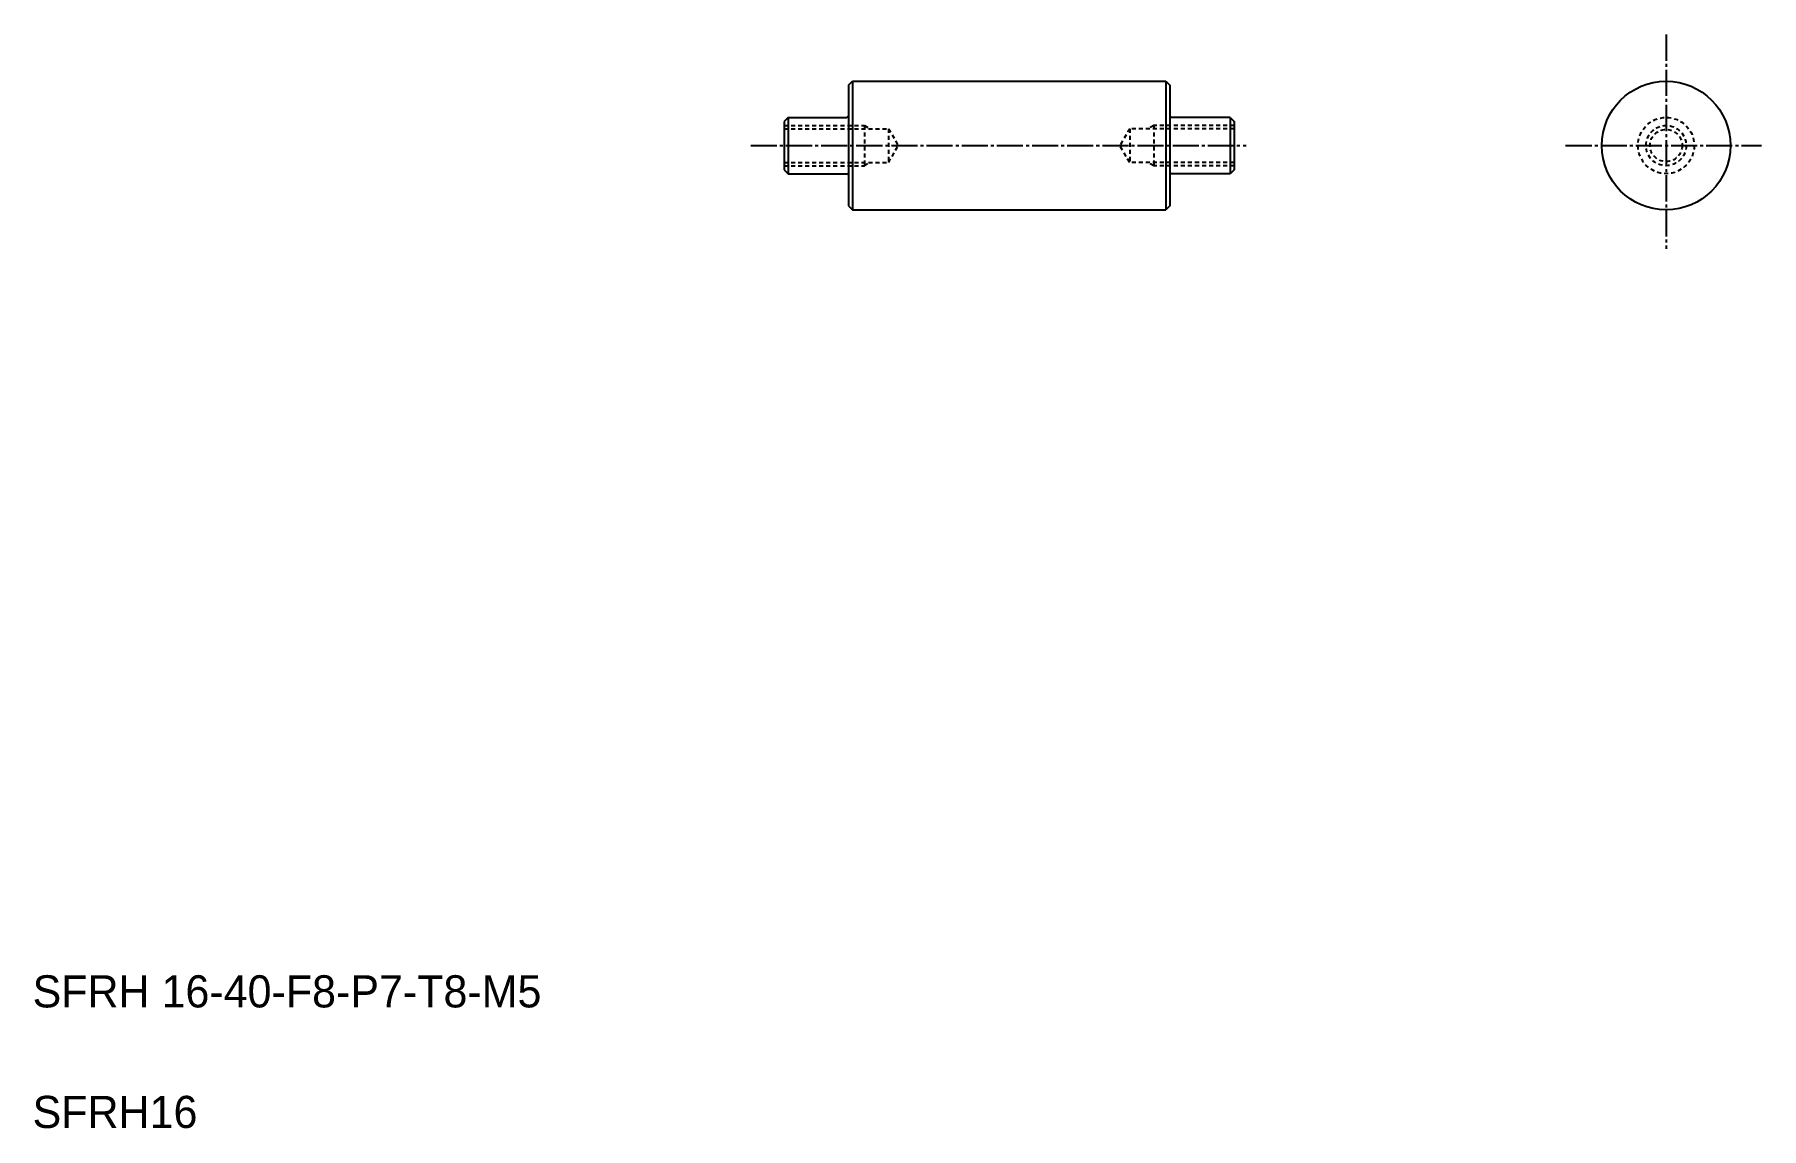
# Model space of a CAD drawing. Extents: x 10 to 225, y 10 to 146.
import ezdxf

# ---------------------------------------------------------------- set-up
doc = ezdxf.new("R2010")
doc.units = 0
doc.header["$LTSCALE"] = 0.25
doc.linetypes.add('CENTER', pattern=[17.5, 13, -1.5, 1.5, -1.5])
doc.linetypes.add('DASHED', pattern=[3.5, 2, -1.5])
doc.layers.get('0').update_dxf_attribs({"linetype": 'CONTINUOUS'})
doc.layers.add('CENTER', color=1, linetype='CENTER')
doc.styles.get("Standard").update_dxf_attribs({"font": 'txt', "height": 3.2})

msp = doc.modelspace()

# ---------------------------------------------------------------- linework, layer by layer
at = {"color": 7, "linetype": 'CONTINUOUS'}
for p, q in [((111.5, 139.72), (112, 140.22)), ((111.5, 139.72), (111.5, 124.72)), ((112, 140.22), (112, 124.22)), ((112, 140.22), (151, 140.22)), ((151, 140.22), (151, 124.22)), ((151, 140.22), (151.5, 139.72)), ((151.5, 139.72), (151.5, 124.72)), ((104, 135.72), (103.5, 135.22)), ((104, 135.72), (104, 128.72)), ((104, 135.72), (111.3, 135.72)), ((159, 135.72), (151.7, 135.72)), ((159, 135.72), (159.5, 135.22)), ((159, 135.72), (159, 128.72)), ((103.5, 135.22), (103.5, 129.22)), ((159.5, 135.22), (159.5, 129.22)), ((103.5, 129.22), (104, 128.72)), ((159.5, 129.22), (159, 128.72)), ((104, 128.72), (111.3, 128.72)), ((159, 128.72), (151.7, 128.72)), ((111.5, 124.72), (112, 124.22)), ((151.5, 124.72), (151, 124.22)), ((112, 124.22), (151, 124.22))]:
    msp.add_line(p, q, dxfattribs=at)
at = {"color": 3, "linetype": 'DASHED'}
for p, q in [((103.5, 134.72), (113.5, 134.72)), ((103.5, 134.32), (116.5, 134.32)), ((113.5, 134.72), (113.5, 129.72)), ((113.5, 134.72), (114.1, 134.37)), ((116.5, 134.32), (117.71, 132.22)), ((116.5, 134.32), (116.5, 130.12)), ((146.5, 134.32), (145.28, 132.22)), ((146.5, 134.32), (146.5, 130.12)), ((159.5, 134.32), (146.5, 134.32)), ((149.5, 134.72), (148.89, 134.37)), ((149.5, 134.72), (149.5, 129.72)), ((159.5, 134.72), (149.5, 134.72)), ((116.5, 130.12), (117.71, 132.22)), ((146.5, 130.12), (145.28, 132.22)), ((103.5, 130.12), (116.5, 130.12)), ((103.5, 129.72), (113.5, 129.72)), ((113.5, 129.72), (114.1, 130.07)), ((159.5, 130.12), (146.5, 130.12)), ((149.5, 129.72), (148.89, 130.07)), ((159.5, 129.72), (149.5, 129.72))]:
    msp.add_line(p, q, dxfattribs=at)
at = {"color": 7, "linetype": 'CONTINUOUS'}
msp.add_circle((213.24, 132.22), 8, dxfattribs=at)
at = {"color": 3, "linetype": 'DASHED'}
for radius in [3.5, 2.5, 2]:
    msp.add_circle((213.24, 132.22), radius, dxfattribs=at)
at = {"color": 7, "linetype": 'CONTINUOUS'}
for centre, start, end in [((111.3, 135.92), 270, 0), ((151.7, 135.92), 180, 270), ((111.3, 128.52), 0, 90), ((151.7, 128.52), 90, 180)]:
    msp.add_arc(centre, 0.2, start, end, dxfattribs=at)
at = {"layer": 'CENTER', "color": 1, "linetype": 'CENTER'}
for p, q in [((213.24, 146.03), (213.24, 119.37)), ((99.35, 132.22), (161, 132.22)), ((200.73, 132.22), (225.1, 132.22))]:
    msp.add_line(p, q, dxfattribs=at)

# ---------------------------------------------------------------- texts
at = {"color": 7, "linetype": 'CONTINUOUS'}
for s, p in [('SFRH 16-40-F8-P7-T8-M5', (10, 25)), ('SFRH16', (10, 10))]:
    msp.add_text(s, height=4, dxfattribs=at).set_placement(p)

doc.saveas('drawing.dxf')
